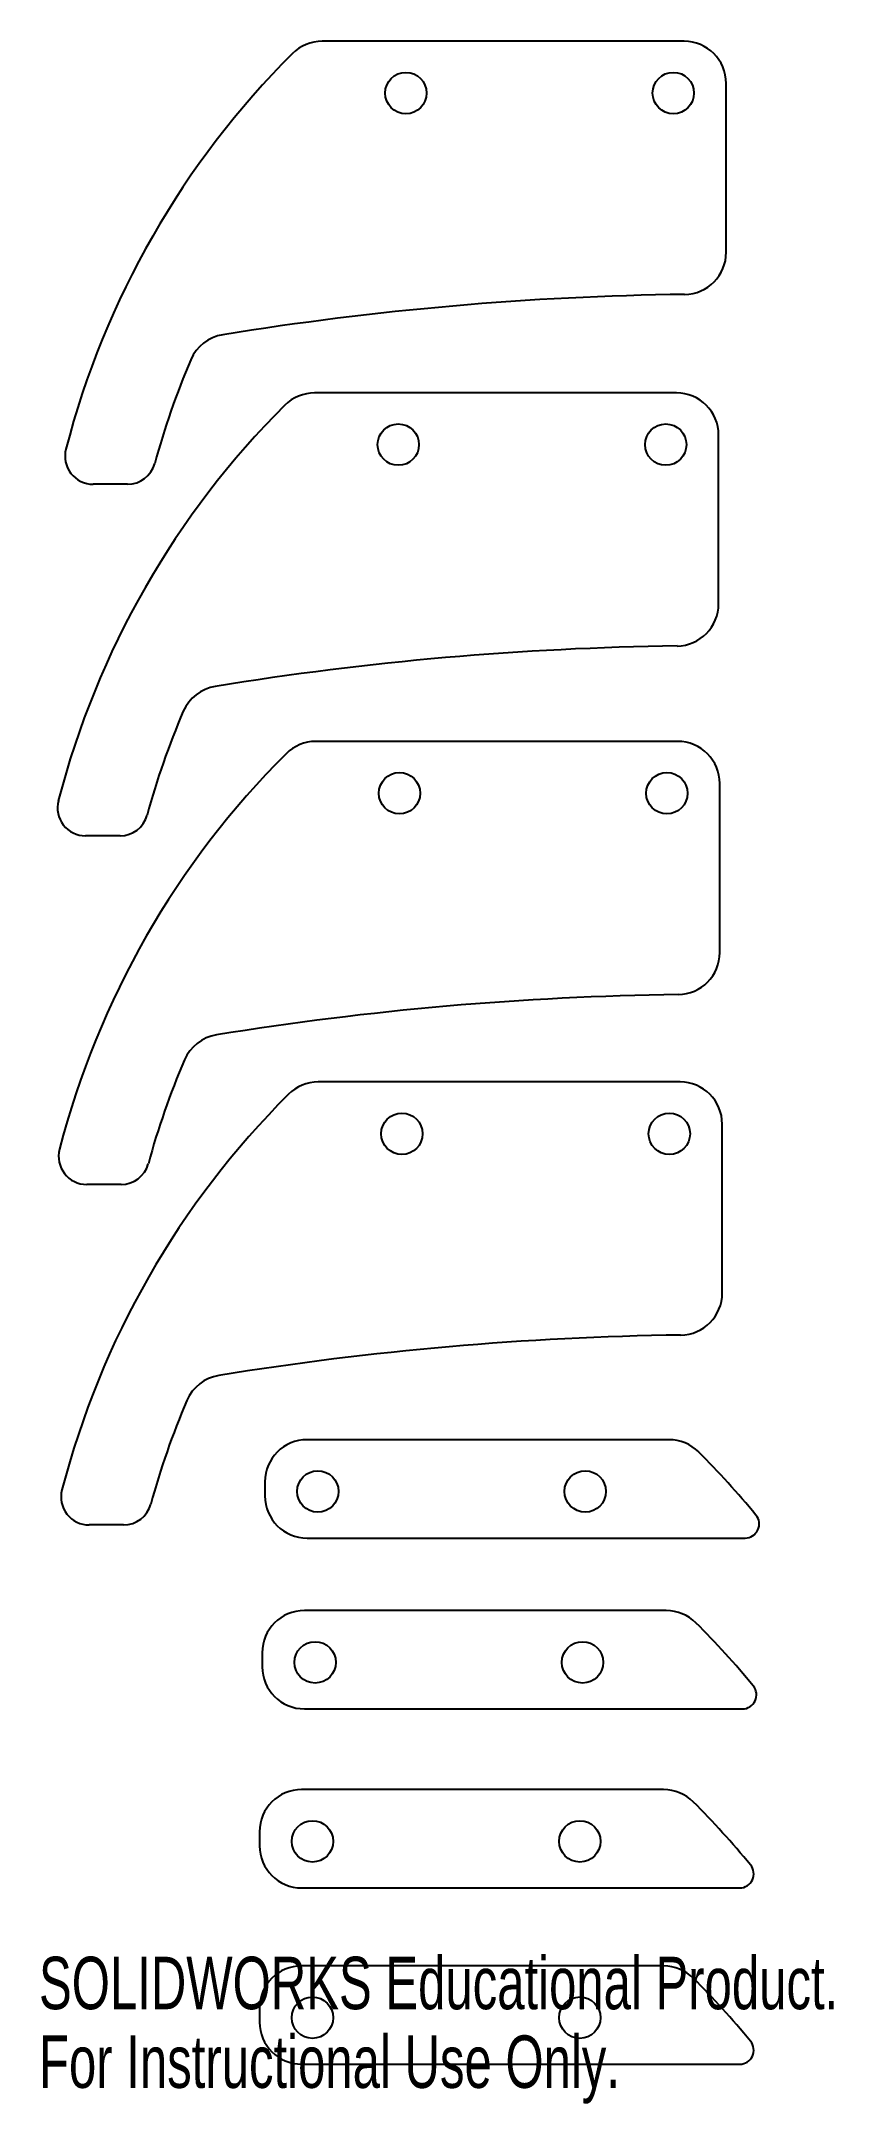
# Model space of a CAD drawing. Header units: inches. Extents: x 0.01 to 2.23, y 0 to 5.78.
import ezdxf

# ---------------------------------------------------------------- set-up
doc = ezdxf.new("R2010")
doc.units = ezdxf.units.IN
doc.header["$MEASUREMENT"] = 0
doc.layers.add('SLD-0', color=179, linetype='Continuous')
doc.styles.add('SLDTEXTSTYLE0', font='TXT', dxfattribs={"width": 0.7})

msp = doc.modelspace()

# ---------------------------------------------------------------- linework, layer by layer
at = {"layer": 'SLD-0', "color": 7, "linetype": 'Continuous', "lineweight": 25}
for p, q in [((1.8091, 5.7779), (0.7942, 5.7779)), ((1.9272, 5.1866), (1.9272, 5.6598)), ((1.7878, 4.7927), (0.773, 4.7927)), ((1.906, 4.2013), (1.906, 4.6745)), ((0.2485, 4.5364), (0.1517, 4.5364)), ((1.7912, 3.8158), (0.7763, 3.8158)), ((1.9093, 3.2245), (1.9093, 3.6977)), ((0.2273, 3.5511), (0.1305, 3.5511)), ((1.798, 2.8615), (0.7831, 2.8615)), ((1.9161, 2.2702), (1.9161, 2.7434)), ((0.2306, 2.5743), (0.1338, 2.5743)), ((1.7667, 1.8591), (0.7518, 1.8591)), ((0.6337, 1.741), (0.6337, 1.7016)), ((0.2374, 1.62), (0.1406, 1.62)), ((0.7518, 1.5835), (1.9804, 1.5835)), ((1.7591, 1.3802), (0.7442, 1.3802)), ((0.6261, 1.2621), (0.6261, 1.2228)), ((0.7442, 1.1047), (1.9728, 1.1047)), ((1.7515, 0.8786), (0.7366, 0.8786)), ((0.6185, 0.7605), (0.6185, 0.7211)), ((0.7366, 0.603), (1.9652, 0.603)), ((1.7515, 0.3845), (0.7366, 0.3845)), ((0.6185, 0.2664), (0.6185, 0.2271)), ((0.7366, 0.109), (1.9652, 0.109))]:
    msp.add_line(p, q, dxfattribs=at)
for centre in [(1.0289, 5.6327), (1.7789, 5.6327), (1.0077, 4.6475), (1.7577, 4.6475), (1.011, 3.6706), (1.761, 3.6706), (1.0178, 2.7163), (1.7678, 2.7163), (0.782, 1.7139), (1.532, 1.7139), (0.7744, 1.235), (1.5244, 1.235), (0.7668, 0.7334), (1.5168, 0.7334), (0.7668, 0.2393), (1.5168, 0.2393)]:
    msp.add_circle(centre, 0.058, dxfattribs=at)
for centre, radius, start, end in [((2.4228, 4.0259), 2.425, 134.90717, 165.45606), ((0.7942, 5.6598), 0.1181, 90, 134.90717), ((1.8091, 5.6598), 0.1181, 0, 90), ((1.8091, 5.1866), 0.1181, 270.7587, 0), ((1.9272, -3.7324), 8.8017, 90.7587, 99.22955), ((0.5344, 4.8387), 0.1181, 99.22955, 156.71196), ((2.4228, 4.0259), 2.1739, 156.71196, 164.83763), ((2.4015, 3.0407), 2.425, 134.90717, 165.45606), ((0.773, 4.6745), 0.1181, 90, 134.90717), ((1.7878, 4.6745), 0.1181, 0, 90), ((0.1517, 4.6151), 0.0787, 165.45606, 270), ((0.2485, 4.6151), 0.0787, 270, 344.83763), ((1.7878, 4.2013), 0.1181, 270.7587, 0), ((1.906, -4.7177), 8.8017, 90.7587, 99.22955), ((0.5132, 3.8535), 0.1181, 99.22955, 156.71196), ((2.4015, 3.0407), 2.1739, 156.71196, 164.83763), ((0.7763, 3.6977), 0.1181, 90, 134.90717), ((1.7912, 3.6977), 0.1181, 0, 90), ((2.4049, 2.0638), 2.425, 134.90717, 165.45606), ((0.1305, 3.6299), 0.0787, 165.45606, 270), ((0.2273, 3.6299), 0.0787, 270, 344.83763), ((1.7912, 3.2245), 0.1181, 270.7587, 0), ((1.9093, -5.6945), 8.8017, 90.7587, 99.22955), ((0.5165, 2.8766), 0.1181, 99.22955, 156.71196), ((2.4049, 2.0638), 2.1739, 156.71196, 164.83763), ((0.7831, 2.7434), 0.1181, 90, 134.90717), ((1.798, 2.7434), 0.1181, 0, 90), ((2.4117, 1.1095), 2.425, 134.90717, 165.45606), ((0.1338, 2.653), 0.0787, 165.45606, 270), ((0.2306, 2.653), 0.0787, 270, 344.83763), ((1.798, 2.2702), 0.1181, 270.7587, 0), ((1.9161, -6.6488), 8.8017, 90.7587, 99.22955), ((0.5233, 1.9223), 0.1181, 99.22955, 156.71196), ((2.4117, 1.1095), 2.1739, 156.71196, 164.83763), ((0.7518, 1.741), 0.1181, 90, 180), ((1.7667, 1.741), 0.1181, 45.09283, 90), ((0.1381, 0.1071), 2.425, 39.44713, 45.09283), ((0.1406, 1.6987), 0.0787, 165.45606, 270), ((0.2374, 1.6987), 0.0787, 270, 344.83763), ((0.7518, 1.7016), 0.1181, 180, 270), ((1.9804, 1.6229), 0.0394, 270, 39.44713), ((0.7442, 1.2621), 0.1181, 90, 180), ((1.7591, 1.2621), 0.1181, 45.09283, 90), ((0.1305, -0.3717), 2.425, 39.44713, 45.09283), ((0.7442, 1.2228), 0.1181, 180, 270), ((1.9728, 1.144), 0.0394, 270, 39.44713), ((0.7366, 0.7605), 0.1181, 90, 180), ((1.7515, 0.7605), 0.1181, 45.09283, 90), ((0.1229, -0.8734), 2.425, 39.44713, 45.09283), ((0.7366, 0.7211), 0.1181, 180, 270), ((1.9652, 0.6424), 0.0394, 270, 39.44713), ((0.7366, 0.2664), 0.1181, 90, 180), ((1.7515, 0.2664), 0.1181, 45.09283, 90), ((0.1229, -1.3674), 2.425, 39.44713, 45.09283), ((0.7366, 0.2271), 0.1181, 180, 270), ((1.9652, 0.1483), 0.0394, 270, 39.44713)]:
    msp.add_arc(centre, radius, start, end, dxfattribs=at)

# ---------------------------------------------------------------- texts
at = {"color": 7, "linetype": 'Continuous', "char_height": 0.14705, "attachment_point": 1, "style": 'SLDTEXTSTYLE0'}
for s, insert in [('SOLIDWORKS Educational Product.', (0, 0.4101)), ('For Instructional Use Only.', (0, 0.1896))]:
    msp.add_mtext(s, dxfattribs=dict(at, insert=insert))

doc.saveas('drawing.dxf')
